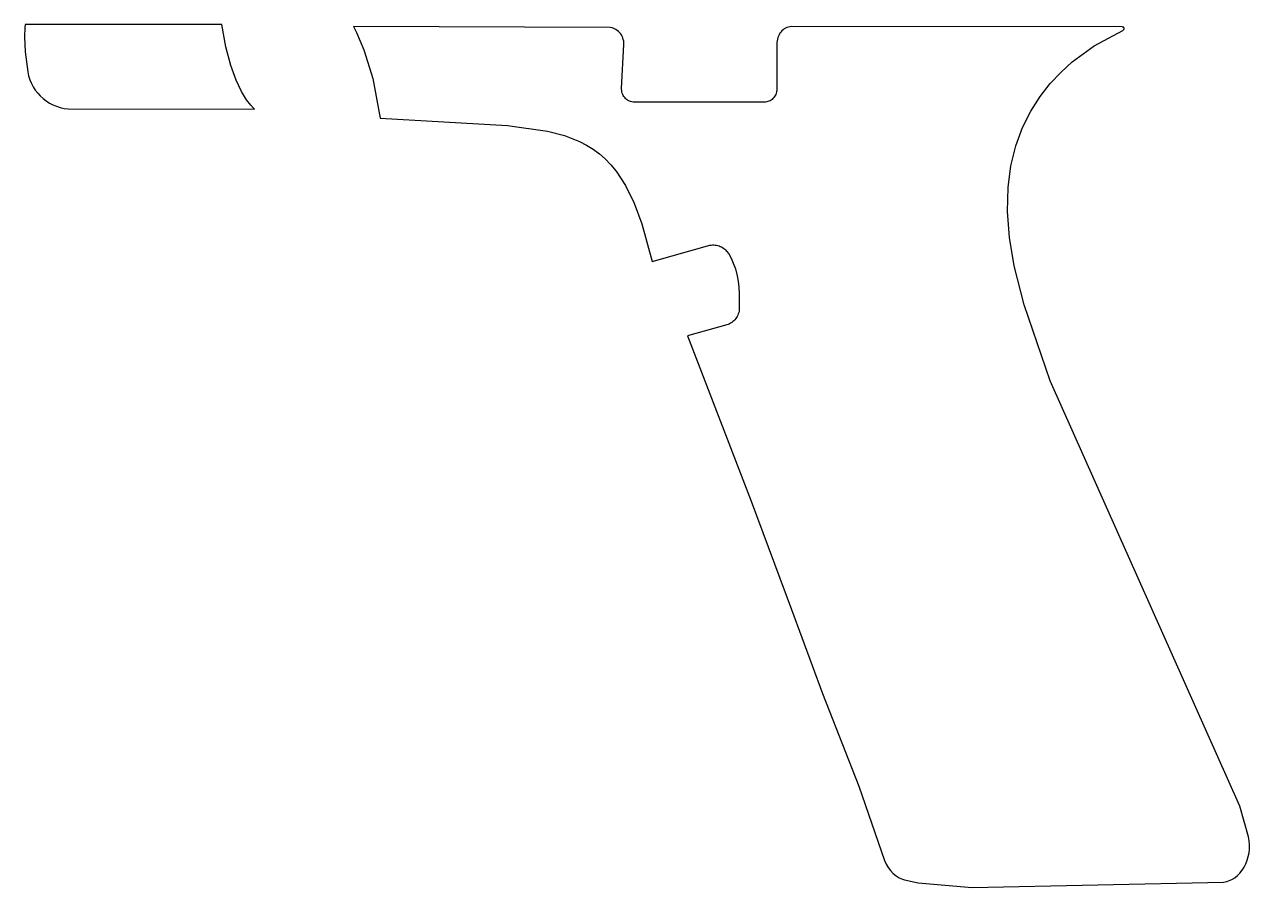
# Model space of a CAD drawing. Extents: x 65 to 192, y -161 to -71.
import ezdxf

# ---------------------------------------------------------------- set-up
doc = ezdxf.new("R2010")
doc.units = 0

msp = doc.modelspace()

# ---------------------------------------------------------------- linework, layer by layer
at = {"layer": 'Polyline_2_Red', "color": 10}
msp.add_lwpolyline([(191.643013, -155.331361), (190.74995, -152.146205), (171.151842, -108.195609), (168.470114, -100.319846), (167.451321, -96.292178), (166.949926, -93.372452), (166.74571, -90.678786), (166.80921, -88.202791), (167.110961, -85.935844), (167.621501, -83.869557), (168.311364, -81.995542), (169.151341, -80.305439), (170.111968, -78.790569), (171.16378, -77.442598), (172.277315, -76.253112), (173.423108, -75.213512), (175.694119, -73.550555), (178.661343, -71.941996), (178.706555, -71.912522), (178.743385, -71.881777), (178.758625, -71.866167), (178.771827, -71.850292), (178.782993, -71.834152), (178.792147, -71.818277), (178.799265, -71.802402), (178.804345, -71.786527), (178.807652, -71.770917), (178.808975, -71.755571), (178.808181, -71.74049), (178.805535, -71.725673), (178.800958, -71.711386), (178.794608, -71.697628), (178.786485, -71.684398), (178.776325, -71.671698), (178.764393, -71.659792), (178.750687, -71.64868), (178.735183, -71.638361), (178.717905, -71.628836), (178.698855, -71.620105), (178.655676, -71.605817), (178.605638, -71.596028), (178.548742, -71.591001), (144.431505, -71.545281), (144.271993, -71.564066), (144.117561, -71.599626), (143.968971, -71.651431), (143.826985, -71.718239), (143.69262, -71.799518), (143.566636, -71.894001), (143.449542, -72.00121), (143.342354, -72.120061), (143.245834, -72.249601), (143.160744, -72.389062), (143.087846, -72.537652), (143.027902, -72.694365), (142.981928, -72.858459), (142.950433, -73.028877), (142.934187, -73.204904), (142.930377, -78.041561), (142.917677, -78.181022), (142.892542, -78.31588), (142.855966, -78.445685), (142.808468, -78.569642), (142.750556, -78.687223), (142.682992, -78.797474), (142.606284, -78.899841), (142.521194, -78.993557), (142.42823, -79.078144), (142.328154, -79.152571), (142.221729, -79.216309), (142.109207, -79.268644), (141.991351, -79.309019), (141.868923, -79.336721), (141.742431, -79.351008), (128.063024, -79.351008), (127.936533, -79.336721), (127.814105, -79.309019), (127.696249, -79.268644), (127.583727, -79.216309), (127.477301, -79.152571), (127.377225, -79.078144), (127.284515, -78.993557), (127.199426, -78.899841), (127.122718, -78.797474), (127.055154, -78.687223), (126.997242, -78.569642), (126.949744, -78.445685), (126.913168, -78.31588), (126.888271, -78.181022), (126.873798, -77.970441), (127.127798, -73.397441), (127.119675, -73.218371), (127.095545, -73.04462), (127.056175, -72.87698), (127.002581, -72.716219), (126.935525, -72.56329), (126.855769, -72.41904), (126.764075, -72.28442), (126.66146, -72.160463), (126.54843, -72.047935), (126.426002, -71.947606), (126.294938, -71.860478), (126.156, -71.787321), (126.00995, -71.729166), (125.857551, -71.686753), (125.699817, -71.661089), (99.183266, -71.547556), (99.500258, -72.152578), (100.257939, -73.950658), (101.167004, -76.917109), (101.938147, -81.027089), (101.93894, -81.026824), (101.94529, -81.026824), (115.104252, -81.782738), (119.220825, -82.368207), (120.97266, -82.829719), (122.541108, -83.442864), (123.261452, -83.815503), (123.941663, -84.236877), (124.584028, -84.710851), (125.190325, -85.241182), (125.762586, -85.831228), (126.30259, -86.484775), (127.29395, -87.997078), (128.180409, -89.807355), (128.97746, -91.945), (130.039941, -95.82892), (135.991916, -94.166228), (136.130853, -94.144003), (136.269791, -94.132361), (136.408475, -94.132361), (136.546143, -94.141621), (136.682033, -94.160936), (136.81589, -94.190384), (136.946954, -94.229754), (137.074462, -94.278781), (137.197906, -94.337201), (137.316778, -94.405014), (137.430316, -94.481981), (137.538012, -94.568076), (137.639357, -94.663088), (137.733591, -94.766725), (137.943141, -95.0611), (138.187235, -95.486285), (138.42066, -95.998624), (138.633004, -96.605154), (138.813852, -97.313072), (138.952536, -98.129416), (139.038896, -99.061331), (139.03535, -100.837053), (139.01249, -100.98006), (138.979216, -101.11976), (138.935528, -101.25565), (138.881934, -101.386962), (138.818943, -101.513459), (138.746807, -101.634612), (138.666035, -101.749917), (138.576627, -101.858634), (138.479345, -101.960499), (138.374443, -102.054981), (138.262175, -102.141341), (138.143049, -102.219314), (138.01732, -102.288397), (137.885494, -102.348086), (137.747826, -102.397881), (133.678243, -103.513442), (140.279738, -120.609696), (144.433923, -131.820347), (147.638689, -140.520257), (151.391932, -150.084284), (154.054357, -157.778701), (154.223266, -158.154356), (154.429514, -158.501833), (154.670052, -158.818063), (154.941832, -159.100267), (155.242059, -159.345377), (155.567687, -159.550614), (155.91592, -159.712909), (156.09753, -159.776911), (157.509768, -160.084013), (163.082775, -160.563808), (189.056021, -160.011623), (189.238392, -159.981143), (189.415938, -159.938201), (189.588404, -159.883089), (189.917841, -159.738309), (190.224927, -159.550852), (190.508137, -159.324554), (190.7662, -159.062934), (190.997594, -158.769803), (191.201048, -158.448758), (191.375038, -158.103821), (191.518039, -157.738564), (191.628529, -157.356797), (191.705237, -156.962357), (191.746639, -156.559), (191.751216, -156.150563), (191.717434, -155.740618), (191.644029, -155.332949), (191.64297, -155.332949)], dxfattribs=at)
at = {"layer": 'Polyline_3_Red', "color": 10}
msp.add_lwpolyline([(101.939724, -81.028826), (101.93947, -81.027302), (101.938962, -81.027556), (101.938708, -81.02781), (101.938962, -81.02781), (101.939216, -81.028064), (101.939724, -81.028318), (101.939724, -81.028826)], dxfattribs=at)
at = {"layer": 'Polyline_4_Red', "color": 10}
msp.add_lwpolyline([(85.586462, -71.335944), (65.276394, -71.335944), (65.237278, -71.663858), (65.193082, -72.61915), (65.253534, -74.159912), (65.528107, -76.243726), (65.620055, -76.652919), (65.746293, -77.046365), (65.904789, -77.422792), (66.094019, -77.780678), (66.31195, -78.118497), (66.55706, -78.434981), (66.82757, -78.728351), (67.121447, -78.997336), (67.437169, -79.24016), (67.772957, -79.455552), (68.127032, -79.641987), (68.497618, -79.797943), (68.882935, -79.921895), (69.281207, -80.012319), (69.690654, -80.067945), (88.95399, -80.101981), (88.848326, -80.003429), (88.56156, -79.685675), (88.139159, -79.1157), (87.626588, -78.260991), (87.069566, -77.088529), (86.513561, -75.565547), (86.004292, -73.659025), (85.58697, -71.336198), (85.586462, -71.335944)], dxfattribs=at)

doc.saveas('drawing.dxf')
